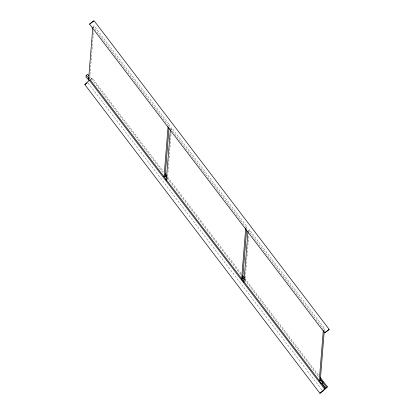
<?xml version="1.0" encoding="UTF-8"?>
<svg xmlns="http://www.w3.org/2000/svg" width="414" height="414" viewBox="0 0 414 414"><rect width="100%" height="100%" fill="white"/><g stroke="black" fill="none" stroke-linecap="round" stroke-linejoin="round"><path stroke-width="0.31" stroke-dasharray="2.07 1.55" d="M89.662 79.033L89.973 75.177M90.024 74.536L93.538 30.827M93.745 28.255L93.952 25.689L92.876 26.486L168.182 125.364L169.264 124.562L93.952 25.689M90.071 76.906L89.926 78.686L88.487 79.752M169.109 126.487L169.264 124.562M167.375 179.645L171.148 132.723M171.355 130.151L171.562 127.584L170.48 128.381L245.792 227.26L246.868 226.458L171.562 127.584M246.666 229.03L246.868 226.458M244.984 281.541L248.757 234.619M248.964 232.047L249.171 229.475L248.089 230.277L323.401 329.151L324.478 328.354L249.171 229.475M324.271 330.921L324.478 328.354M90.64 79.524L92.275 78.122L163.597 171.763M90.899 79.421L92.275 78.122M167.52 176.907L241.191 273.633M244.721 278.265L318.785 375.508M91.556 78.655L163.665 173.326M167.189 177.953L241.253 275.196M244.783 279.828L318.847 377.071M88.078 82.971L322.035 390.133"/><path stroke-width="0.62" d="M86.159 75.384L86.014 77.159L88.487 79.752L88.632 77.977L86.159 75.384L87.597 74.313L89.248 76.041M92.772 27.774L88.58 79.835L89.362 80.859M164.042 176.778L168.079 126.648M165.072 176.623L169.005 127.776M166.293 180.442L170.377 129.67M241.6 279.321L245.688 228.544M242.682 278.519L246.615 229.672M243.903 282.338L247.986 231.566M319.21 381.211L323.298 330.439M320.291 380.414L324.219 331.567M322.754 384.373L322.899 382.593L320.426 380M89.538 24.131L94.066 20.705L329.192 329.409L326.791 331.36L324.664 332.835L89.538 24.131L93.693 21.052M324.664 332.835L329.192 329.409M327.407 386.826L322.816 391.163L319.934 393.3L84.808 84.596L89.398 80.254L90.117 79.721L325.244 388.43L324.328 389.295L327.407 386.826L320.353 377.568M89.201 80.59L90.117 79.721M319.934 393.3L325.244 388.43M84.808 84.596L87.209 82.816M164.244 176.923L165.207 176.209L166.444 177.508M241.854 278.819L242.816 278.104L244.462 279.833M322.899 382.593L321.455 383.659L320.219 382.365M165.414 179.008L166.237 179.867M242.2 280.04L243.846 281.763M165.165 173.818L167.127 176.39M242.759 275.693L244.327 277.753M164.839 174.868L166.801 177.44M242.433 276.743L244.389 279.315M320.415 379.131L326.682 387.359M322.63 384.114L325.766 388.228M89.398 80.254L324.524 388.963"/></g></svg>
